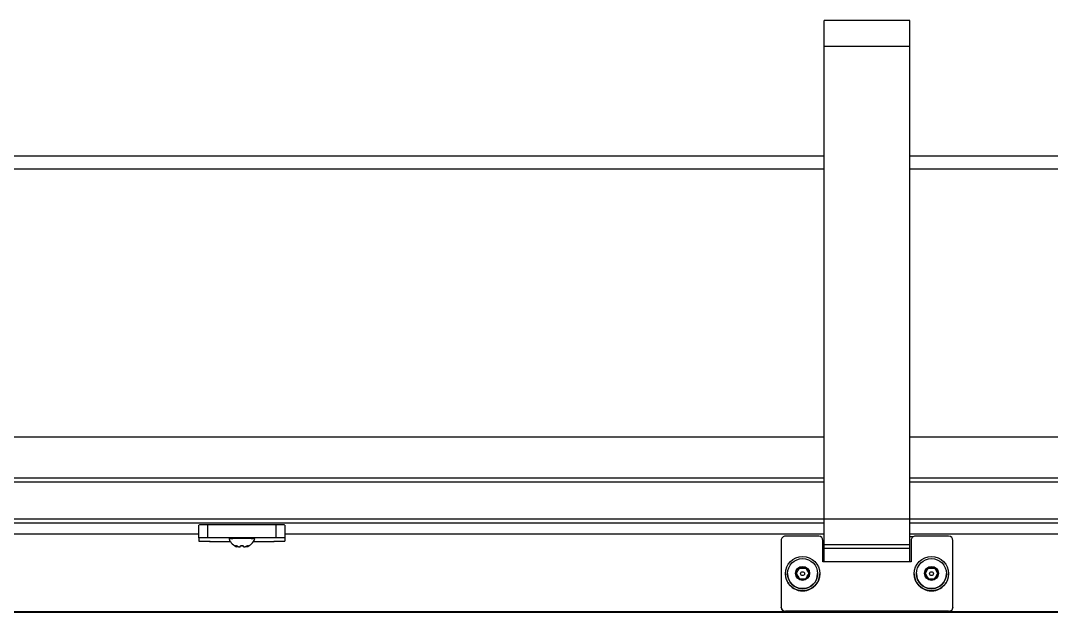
# Model space of a CAD drawing. Header units: millimetres. Extents: x 22162 to 28102, y 3160 to 7360.
# Drawn here: x 24560.6 to 25040.4, y 6456.8 to 6732.2 of the extents above; entities that cross this region are included whole.
import ezdxf

# ---------------------------------------------------------------- set-up
doc = ezdxf.new("R2010")
doc.units = ezdxf.units.MM
doc.header["$LTSCALE"] = 0.3
doc.layers.add('LBGXX-01-BOČNICE', color=7, linetype='Continuous')

msp = doc.modelspace()

# ---------------------------------------------------------------- linework, layer by layer
at = {"layer": 'LBGXX-01-BOČNICE', "color": 7, "linetype": 'Continuous'}
for p, q in [((24934.62, 6720.19), (24934.62, 6732.19)), ((24974.62, 6732.19), (24934.62, 6732.19)), ((24974.62, 6720.19), (24974.62, 6732.19)), ((24934.62, 6500.2), (24934.62, 6720.19)), ((24974.62, 6720.19), (24934.62, 6720.19)), ((24974.62, 6500.2), (24974.62, 6720.19)), ((24934.62, 6669.06), (24392.62, 6669.06)), ((25515.62, 6669.06), (24974.62, 6669.06)), ((24392.62, 6663.24), (24934.62, 6663.24)), ((24974.62, 6663.24), (25515.62, 6663.24)), ((24934.62, 6538.35), (24392.62, 6538.35)), ((25515.62, 6538.35), (24974.62, 6538.35)), ((24934.62, 6519.29), (24392.62, 6519.29)), ((24934.62, 6517.36), (24392.62, 6517.36)), ((25515.62, 6519.29), (24974.62, 6519.29)), ((25515.62, 6517.36), (24974.62, 6517.36)), ((24392.62, 6500.37), (24934.62, 6500.37)), ((24934.62, 6498.3), (24392.62, 6498.3)), ((24643.62, 6491.4), (24643.62, 6497.4)), ((24679.62, 6497.54), (24647.62, 6497.54)), ((24647.62, 6497.54), (24647.62, 6491.54)), ((24679.62, 6491.54), (24679.62, 6497.54)), ((24683.62, 6497.4), (24683.62, 6491.4)), ((24934.62, 6488.21), (24934.62, 6500.2)), ((24974.62, 6500.2), (24934.62, 6500.2)), ((24974.62, 6500.37), (25511.62, 6500.37)), ((24974.62, 6488.21), (24974.62, 6500.2)), ((25511.62, 6498.3), (24974.62, 6498.3)), ((24392.62, 6493.38), (24643.62, 6493.38)), ((24683.62, 6493.38), (24934.62, 6493.38)), ((24683.62, 6493.38), (24934.62, 6493.38)), ((24932.12, 6492.24), (24916.62, 6492.24)), ((24974.62, 6493.38), (25511.62, 6493.38)), ((24974.62, 6492.03), (24976.23, 6492.03)), ((24992.62, 6492.24), (24977.12, 6492.24)), ((24643.62, 6491.4), (24643.62, 6489.84)), ((24643.62, 6489.84), (24648.82, 6489.84)), ((24679.62, 6491.54), (24647.62, 6491.54)), ((24648.62, 6489.84), (24648.62, 6489.83)), ((24648.62, 6489.83), (24658.22, 6489.83)), ((24648.82, 6489.84), (24648.82, 6489.83)), ((24661, 6487.82), (24661, 6487.46)), ((24661, 6487.46), (24661, 6487.82)), ((24661, 6487.46), (24661, 6487.46)), ((24661.37, 6487.23), (24661.37, 6487.69)), ((24661.75, 6487.51), (24661.75, 6487.51)), ((24661.75, 6487.37), (24661.75, 6487.37)), ((24662.87, 6487.53), (24662.87, 6487.53)), ((24664.37, 6487.53), (24664.37, 6487.53)), ((24665.5, 6487.51), (24665.5, 6487.51)), ((24665.5, 6487.37), (24665.5, 6487.37)), ((24665.87, 6487.69), (24665.87, 6487.23)), ((24666.25, 6487.82), (24666.25, 6487.46)), ((24666.25, 6487.46), (24666.25, 6487.82)), ((24666.25, 6487.46), (24666.25, 6487.46)), ((24669.02, 6489.83), (24678.62, 6489.83)), ((24678.42, 6489.83), (24678.42, 6489.84)), ((24678.42, 6489.84), (24683.62, 6489.84)), ((24678.62, 6489.83), (24678.62, 6489.84)), ((24683.62, 6491.4), (24683.62, 6489.84)), ((24914.62, 6490.24), (24914.62, 6459.26)), ((24934.12, 6480.24), (24934.12, 6490.24)), ((24934.62, 6486.45), (24934.62, 6488.21)), ((24974.62, 6488.21), (24934.62, 6488.21)), ((24974.62, 6486.45), (24974.62, 6488.21)), ((24975.12, 6490.24), (24975.12, 6480.24)), ((24994.62, 6459.26), (24994.62, 6490.24)), ((24934.62, 6480.24), (24934.62, 6486.45)), ((24974.62, 6486.45), (24934.62, 6486.45)), ((24974.62, 6480.24), (24974.62, 6486.45)), ((24923.18, 6477.43), (24923.18, 6477.32)), ((24923.18, 6477.43), (24923.18, 6477.32)), ((24923.18, 6477.43), (24923.18, 6477.43)), ((24926.07, 6477.43), (24926.07, 6477.32)), ((24926.07, 6477.43), (24926.07, 6477.32)), ((24926.07, 6477.43), (24926.07, 6477.43)), ((24934.62, 6480.24), (24934.12, 6480.24)), ((24974.62, 6480.24), (24934.62, 6480.24)), ((24975.12, 6480.24), (24974.62, 6480.24)), ((24983.18, 6477.43), (24983.18, 6477.32)), ((24983.18, 6477.43), (24983.18, 6477.32)), ((24983.18, 6477.43), (24983.18, 6477.43)), ((24986.07, 6477.43), (24986.07, 6477.32)), ((24986.07, 6477.43), (24986.07, 6477.32)), ((24986.07, 6477.43), (24986.07, 6477.43)), ((24916.62, 6474.78), (24916.62, 6474.75)), ((24917.62, 6474.81), (24917.62, 6474.78)), ((24921.74, 6474.93), (24921.74, 6474.93)), ((24923.18, 6477.32), (24923.18, 6477.32)), ((24926.07, 6477.32), (24926.07, 6477.32)), ((24927.51, 6474.93), (24927.51, 6474.93)), ((24931.62, 6474.78), (24931.62, 6474.81)), ((24932.62, 6474.75), (24932.62, 6474.78)), ((24976.62, 6474.78), (24976.62, 6474.75)), ((24977.62, 6474.81), (24977.62, 6474.78)), ((24981.74, 6474.93), (24981.74, 6474.93)), ((24981.74, 6474.93), (24981.74, 6474.93)), ((24983.18, 6477.32), (24983.18, 6477.32)), ((24986.07, 6477.32), (24986.07, 6477.32)), ((24987.51, 6474.93), (24987.51, 6474.93)), ((24987.51, 6474.93), (24987.51, 6474.93)), ((24991.62, 6474.78), (24991.62, 6474.81)), ((24992.62, 6474.75), (24992.62, 6474.78)), ((24923.18, 6472.43), (24923.18, 6472.43)), ((24926.07, 6472.43), (24926.07, 6472.43)), ((24983.18, 6472.43), (24983.18, 6472.43)), ((24986.07, 6472.43), (24986.07, 6472.43)), ((24914.62, 6459.05), (24914.62, 6459.26)), ((24994.62, 6459.26), (24994.62, 6459.05)), ((25512.63, 6456.77), (23814.62, 6456.77)), ((25512.62, 6457.05), (23814.63, 6457.05)), ((24992.62, 6457.26), (24916.62, 6457.26)), ((24916.62, 6457.26), (24916.62, 6457.05)), ((24992.62, 6457.05), (24916.62, 6457.05)), ((24992.62, 6457.05), (24992.62, 6457.26))]:
    msp.add_line(p, q, dxfattribs=at)
for centre, radius, start, end in [((24664.05, 6493.7), 7, 203.4932, 247.9205), ((24663.2, 6493.7), 7, 292.0795, 336.5068), ((24690.37, 6610.26), 268.03, 329.6767, 330.2931), ((24924.62, 6612.14), 134.72, 269.3865, 270.6135), ((25159.48, 6610.6), 268.73, 209.7077, 210.3225), ((24750.37, 6610.26), 268.03, 329.6767, 330.2931), ((24984.62, 6612.14), 134.72, 269.3865, 270.6135), ((25219.48, 6610.6), 268.73, 209.7077, 210.3225), ((24689.77, 6610.5), 268.73, 329.6775, 330.2923), ((25154.55, 6607.76), 268.03, 209.7069, 210.3233), ((24924.62, 6612.03), 134.72, 269.3865, 270.6135), ((25158.88, 6610.15), 268.03, 209.7069, 210.3233), ((24694.1, 6608.1), 268.73, 329.6775, 330.2923), ((24749.77, 6610.5), 268.73, 329.6775, 330.2923), ((25214.55, 6607.76), 268.03, 209.7069, 210.3233), ((24984.62, 6612.03), 134.72, 269.3865, 270.6135), ((25218.88, 6610.15), 268.03, 209.7069, 210.3233), ((24754.1, 6608.1), 268.73, 329.6775, 330.2923), ((24924.62, 6607.14), 134.72, 269.3865, 270.6135), ((24984.62, 6607.14), 134.72, 269.3865, 270.6135)]:
    msp.add_arc(centre, radius, start, end, dxfattribs=at)
for centre, major_axis, ratio, start_param, end_param in [((24647.62, 6497.4), (-4, 0), 0.034899, 4.712389, 6.283185), ((24679.62, 6497.4), (-4, 0), 0.034899, 3.141593, 4.712389), ((24916.62, 6490.24), (2, 0), 0.999391, 1.570796, 3.141593), ((24932.12, 6490.24), (2, 0), 0.999391, 0, 1.570796), ((24977.12, 6490.24), (2, 0), 0.999391, 1.570796, 3.141593), ((24992.62, 6490.24), (2, 0), 0.999391, 0, 1.570796), ((24647.62, 6491.4), (4, 0), 0.034899, 1.570796, 3.141593), ((24663.62, 6490.91), (-6, 0), 0.034899, 3.126011, 6.283185), ((24679.62, 6491.4), (4, 0), 0.034899, 0, 1.570796), ((24924.62, 6474.75), (-8, 0), 0.999391, 0, 3.141593), ((24924.62, 6474.78), (7, 0), 0.999391, 3.141593, 6.283185), ((24984.62, 6474.75), (-8, 0), 0.999391, 0, 3.141593), ((24984.62, 6474.78), (7, 0), 0.999391, 3.141593, 6.283185), ((24916.62, 6459.26), (-2, 0), 0.999391, 0, 1.570796), ((24916.62, 6459.05), (2, 0), 0.999391, 3.141593, 4.712389), ((24992.62, 6459.26), (-2, 0), 0.999391, 1.570796, 3.141593), ((24992.62, 6459.05), (2, 0), 0.999391, 4.712389, 6.283185)]:
    msp.add_ellipse(centre, major_axis=major_axis, ratio=ratio, start_param=start_param, end_param=end_param, dxfattribs=at)
for centre, major_axis in [((24924.62, 6474.78), (-8, 0)), ((24984.62, 6474.78), (-8, 0)), ((24924.62, 6474.81), (-7, 0)), ((24924.62, 6474.93), (3.25, 0)), ((24924.62, 6474.93), (-3.1, 0)), ((24924.62, 6474.93), (-3.03, 0)), ((24984.62, 6474.81), (-7, 0)), ((24984.62, 6474.93), (-3.25, 0)), ((24984.62, 6474.93), (-3.1, 0)), ((24984.62, 6474.93), (-3.03, 0)), ((24924.62, 6474.78), (0.894, 0)), ((24984.62, 6474.78), (-0.894, 0))]:
    msp.add_ellipse(centre, major_axis=major_axis, ratio=0.999391, dxfattribs=at)
for points, knots in [([(24661, 6487.46), (24660.92, 6487.51), (24660.85, 6487.55), (24660.79, 6487.6), (24660.73, 6487.64), (24660.68, 6487.68), (24660.66, 6487.72), (24660.63, 6487.76), (24660.62, 6487.79), (24660.62, 6487.81), (24660.63, 6487.83), (24660.65, 6487.85), (24660.69, 6487.86), (24660.7, 6487.86), (24660.71, 6487.86), (24660.72, 6487.86), (24660.76, 6487.86), (24660.81, 6487.86), (24660.87, 6487.85), (24660.93, 6487.84), (24660.99, 6487.82), (24661.06, 6487.8), (24661.13, 6487.78), (24661.2, 6487.76), (24661.28, 6487.73), (24661.36, 6487.7), (24661.44, 6487.66), (24661.52, 6487.62), (24661.6, 6487.59), (24661.68, 6487.55), (24661.75, 6487.51)], [0, 0, 0, 0, 0.123177, 0.123177, 0.123177, 0.246743, 0.246743, 0.246743, 0.363373, 0.363373, 0.363373, 0.467407, 0.467407, 0.467407, 0.500639, 0.500639, 0.500639, 0.594514, 0.594514, 0.594514, 0.688118, 0.688118, 0.688118, 0.785727, 0.785727, 0.785727, 0.89309, 0.89309, 0.89309, 1, 1, 1, 1]), ([(24661.35, 6487.24), (24661.36, 6487.23), (24661.37, 6487.23), (24661.37, 6487.24), (24661.34, 6487.26), (24661.2, 6487.34), (24661.11, 6487.4), (24661, 6487.46)], [0.377126, 0.377126, 0.377126, 0.377126, 0.5, 0.5, 0.75, 0.75, 1, 1, 1, 1]), ([(24661.75, 6487.37), (24661.67, 6487.41), (24661.58, 6487.46), (24661.49, 6487.5), (24661.45, 6487.51), (24661.41, 6487.53), (24661.37, 6487.55)], [0, 0, 0, 0, 0.1231768, 0.1231768, 0.1231768, 0.1728882, 0.1728882, 0.1728882, 0.1728882]), ([(24661.75, 6487.51), (24661.8, 6487.47), (24661.86, 6487.45), (24661.98, 6487.39), (24662.05, 6487.37), (24662.24, 6487.32), (24662.38, 6487.3), (24662.62, 6487.3), (24662.71, 6487.33), (24662.84, 6487.41), (24662.87, 6487.46), (24662.87, 6487.53)], [0, 0, 0, 0, 0.125, 0.125, 0.25, 0.25, 0.5, 0.5, 0.75, 0.75, 1, 1, 1, 1]), ([(24662.87, 6487.35), (24662.87, 6487.32), (24662.87, 6487.29), (24662.84, 6487.25), (24662.81, 6487.23), (24662.72, 6487.18), (24662.62, 6487.16), (24662.38, 6487.16), (24662.25, 6487.19), (24661.98, 6487.26), (24661.86, 6487.31), (24661.75, 6487.37)], [0, 0, 0, 0, 0.125, 0.125, 0.25, 0.25, 0.5, 0.5, 0.75, 0.75, 1, 1, 1, 1]), ([(24662.87, 6487.53), (24662.87, 6487.58), (24662.89, 6487.62), (24662.92, 6487.67), (24662.96, 6487.71), (24663.01, 6487.76), (24663.07, 6487.79), (24663.14, 6487.83), (24663.21, 6487.86), (24663.3, 6487.88), (24663.37, 6487.9), (24663.46, 6487.91), (24663.54, 6487.92), (24663.57, 6487.92), (24663.6, 6487.92), (24663.62, 6487.92), (24663.7, 6487.92), (24663.78, 6487.91), (24663.85, 6487.9), (24663.93, 6487.89), (24664, 6487.87), (24664.06, 6487.85), (24664.12, 6487.82), (24664.18, 6487.8), (24664.22, 6487.76), (24664.27, 6487.73), (24664.31, 6487.69), (24664.34, 6487.65), (24664.36, 6487.61), (24664.37, 6487.57), (24664.37, 6487.53)], [0, 0, 0, 0, 0.123177, 0.123177, 0.123177, 0.246743, 0.246743, 0.246743, 0.363373, 0.363373, 0.363373, 0.467407, 0.467407, 0.467407, 0.500639, 0.500639, 0.500639, 0.594514, 0.594514, 0.594514, 0.688118, 0.688118, 0.688118, 0.785727, 0.785727, 0.785727, 0.89309, 0.89309, 0.89309, 1, 1, 1, 1]), ([(24664.33, 6487.46), (24664.33, 6487.46), (24664.33, 6487.47), (24664.32, 6487.47), (24664.29, 6487.51), (24664.24, 6487.54), (24664.17, 6487.58), (24664.11, 6487.61), (24664.04, 6487.63), (24663.95, 6487.65), (24663.88, 6487.67), (24663.79, 6487.68), (24663.71, 6487.68), (24663.68, 6487.69), (24663.65, 6487.69), (24663.62, 6487.69), (24663.55, 6487.69), (24663.47, 6487.68), (24663.39, 6487.67), (24663.32, 6487.66), (24663.25, 6487.64), (24663.19, 6487.62), (24663.13, 6487.6), (24663.07, 6487.58), (24663.03, 6487.55), (24662.98, 6487.52), (24662.95, 6487.49), (24662.92, 6487.46)], [0.1146545, 0.1146545, 0.1146545, 0.1146545, 0.1231768, 0.1231768, 0.1231768, 0.2467426, 0.2467426, 0.2467426, 0.3633731, 0.3633731, 0.3633731, 0.4674068, 0.4674068, 0.4674068, 0.5006386, 0.5006386, 0.5006386, 0.5945139, 0.5945139, 0.5945139, 0.688118, 0.688118, 0.688118, 0.7857272, 0.7857272, 0.7857272, 0.8828475, 0.8828475, 0.8828475, 0.8828475]), ([(24664.37, 6487.53), (24664.37, 6487.5), (24664.38, 6487.47), (24664.41, 6487.41), (24664.44, 6487.39), (24664.53, 6487.33), (24664.63, 6487.3), (24664.87, 6487.3), (24665, 6487.32), (24665.27, 6487.39), (24665.39, 6487.44), (24665.5, 6487.51)], [0, 0, 0, 0, 0.125, 0.125, 0.25, 0.25, 0.5, 0.5, 0.75, 0.75, 1, 1, 1, 1]), ([(24665.5, 6487.37), (24665.45, 6487.34), (24665.39, 6487.31), (24665.27, 6487.27), (24665.2, 6487.24), (24665.01, 6487.19), (24664.87, 6487.17), (24664.63, 6487.16), (24664.53, 6487.18), (24664.4, 6487.24), (24664.37, 6487.29), (24664.37, 6487.35)], [0, 0, 0, 0, 0.125, 0.125, 0.25, 0.25, 0.5, 0.5, 0.75, 0.75, 1, 1, 1, 1]), ([(24665.5, 6487.51), (24665.58, 6487.55), (24665.67, 6487.6), (24665.76, 6487.64), (24665.85, 6487.68), (24665.95, 6487.72), (24666.04, 6487.76), (24666.13, 6487.79), (24666.22, 6487.81), (24666.3, 6487.83), (24666.37, 6487.85), (24666.43, 6487.86), (24666.48, 6487.86), (24666.5, 6487.86), (24666.51, 6487.86), (24666.53, 6487.86), (24666.56, 6487.86), (24666.59, 6487.85), (24666.61, 6487.84), (24666.62, 6487.82), (24666.63, 6487.8), (24666.62, 6487.78), (24666.62, 6487.75), (24666.6, 6487.72), (24666.57, 6487.69), (24666.53, 6487.66), (24666.49, 6487.62), (24666.44, 6487.58), (24666.38, 6487.54), (24666.32, 6487.5), (24666.25, 6487.46)], [0, 0, 0, 0, 0.123177, 0.123177, 0.123177, 0.246743, 0.246743, 0.246743, 0.363373, 0.363373, 0.363373, 0.467407, 0.467407, 0.467407, 0.500639, 0.500639, 0.500639, 0.594514, 0.594514, 0.594514, 0.688118, 0.688118, 0.688118, 0.785727, 0.785727, 0.785727, 0.89309, 0.89309, 0.89309, 1, 1, 1, 1]), ([(24665.87, 6487.55), (24665.82, 6487.53), (24665.77, 6487.5), (24665.72, 6487.48), (24665.65, 6487.44), (24665.57, 6487.41), (24665.5, 6487.37)], [0.8276003, 0.8276003, 0.8276003, 0.8276003, 0.8930898, 0.8930898, 0.8930898, 1, 1, 1, 1]), ([(24666.25, 6487.46), (24666.2, 6487.43), (24666.15, 6487.4), (24666.05, 6487.35), (24666.01, 6487.32), (24665.91, 6487.26), (24665.87, 6487.24), (24665.87, 6487.23), (24665.88, 6487.23), (24665.9, 6487.24)], [0, 0, 0, 0, 0.125, 0.125, 0.25, 0.25, 0.5, 0.5, 0.6231947, 0.6231947, 0.6231947, 0.6231947])]:
    msp.add_open_spline(points, degree=3, knots=knots, dxfattribs=at)

doc.saveas('drawing.dxf')
